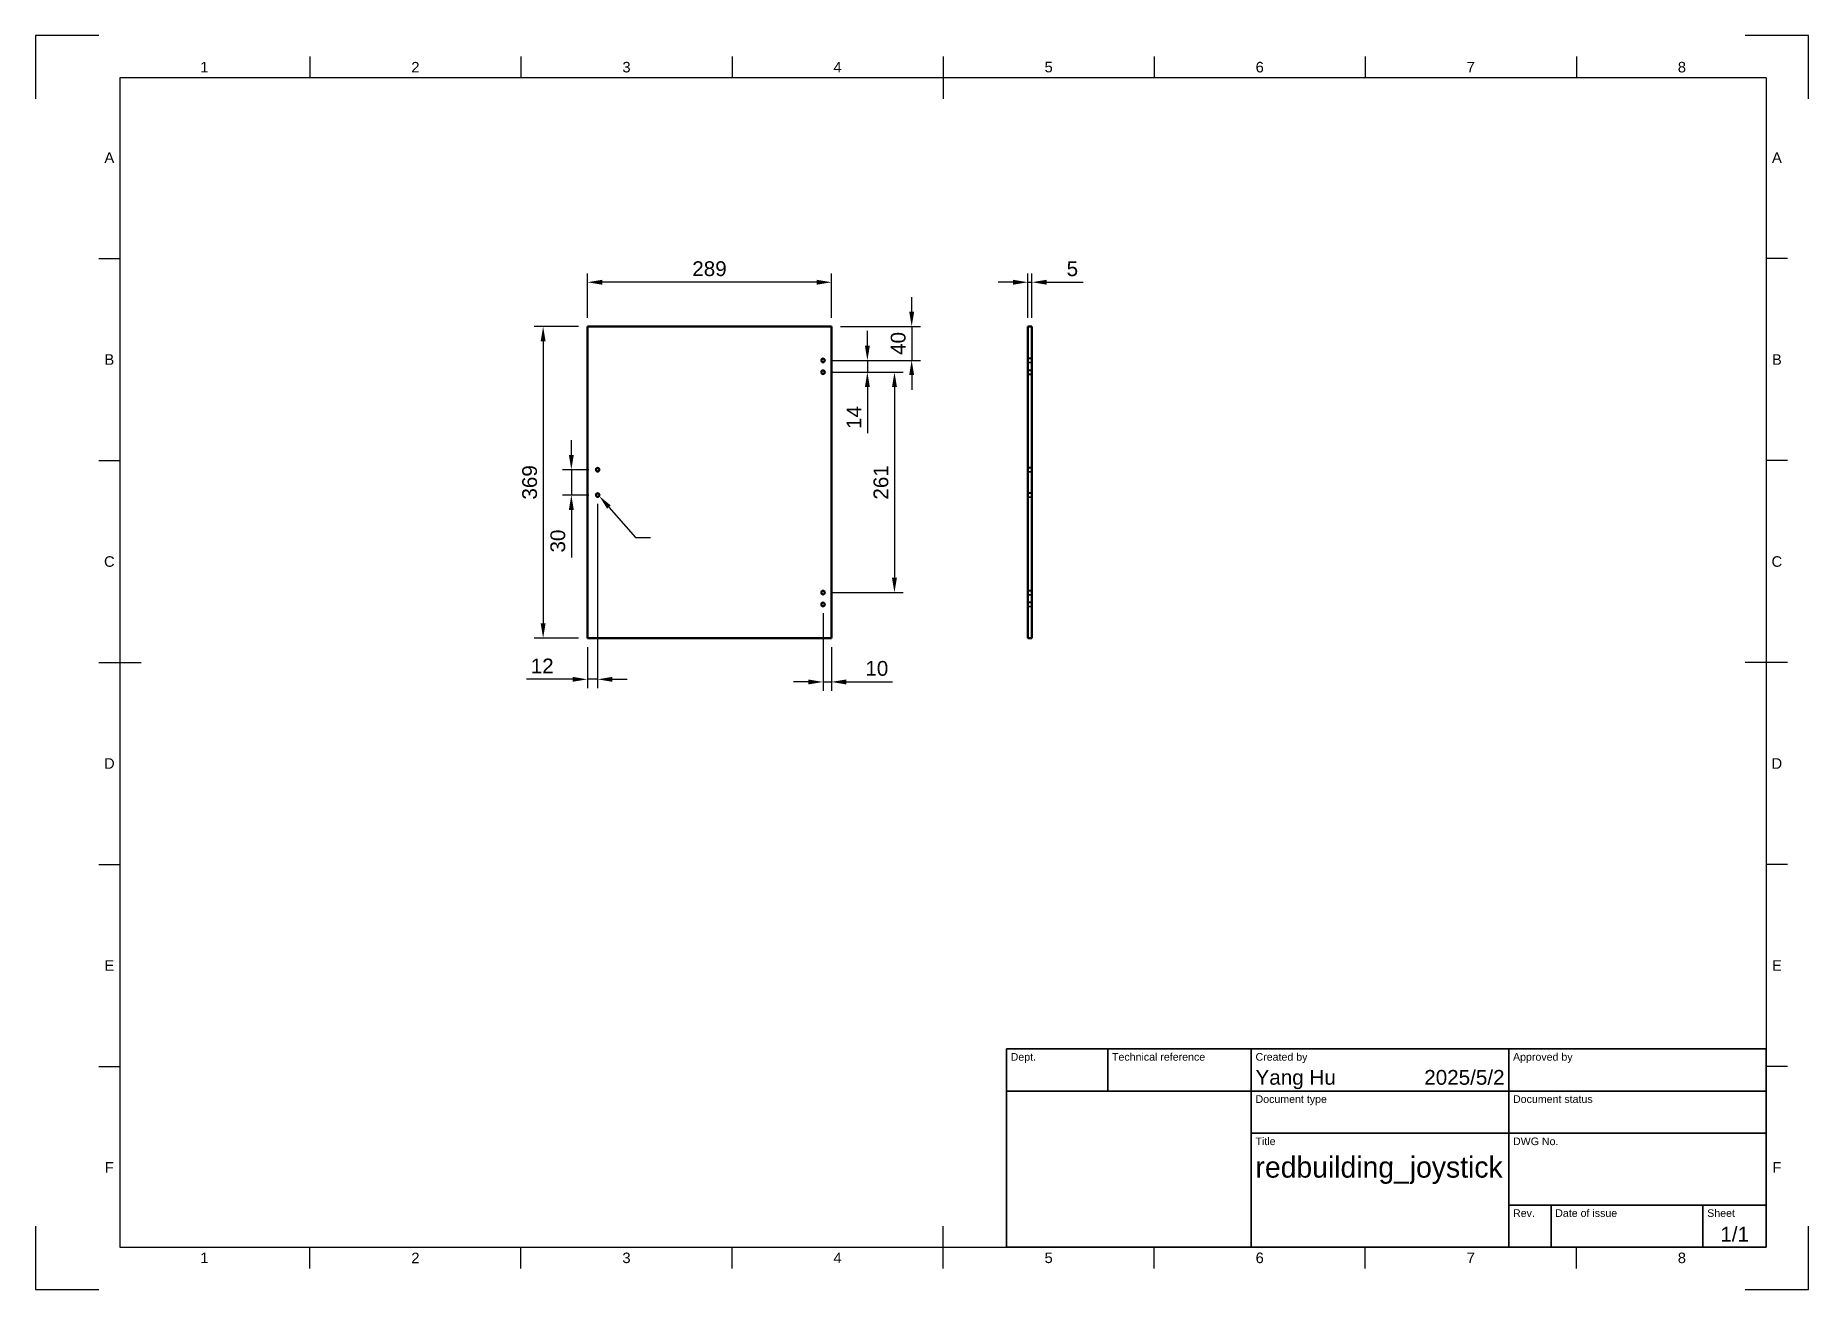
# Model space of a CAD drawing. Header units: millimetres. Extents: x 0 to 420, y 0 to 297.
import ezdxf
from ezdxf import colors
from ezdxf.entities.mleader import LeaderData, LeaderLine
from ezdxf.enums import TextEntityAlignment as Align
from ezdxf.math import Vec2, Vec3

# ---------------------------------------------------------------- set-up
doc = ezdxf.new("R2010")
doc.units = ezdxf.units.MM
doc.header["$LTSCALE"] = 0.75
doc.linetypes.add('HIDDEN2', pattern=[4.7625, 3.175, -1.5875])
for name, color, linetype, lineweight in [('BORDER', 7, 'Continuous', 25), ('FD_Dimensions', 7, 'Continuous', 25), ('Hidden', 7, 'HIDDEN2', 25), ('Hidden Narrow', 7, 'HIDDEN2', 25), ('Hole Notes', 7, 'Continuous', 25), ('TITLEBLOCK', 7, 'Continuous', 35), ('Visible', 7, 'Continuous', 50), ('Visible Narrow', 7, 'Continuous', 25)]:
    doc.layers.add(name, color=color, linetype=linetype, lineweight=lineweight)
doc.styles.add('FusionTitle', font='arial.ttf')
doc.styles.get("Standard").update_dxf_attribs({"font": 'arial.ttf'})
doc.dimstyles.new('Dim-ISO-25', dxfattribs={"dimtxt": 3.5, "dimasz": 3.5, "dimexe": 2.1, "dimexo": 2.1, "dimgap": 1.4, "dimtad": 1, "dimzin": 12, "dimdsep": 46, "dimtxsty": 'Standard', "dimcen": 0, "dimazin": 3, "dimtp": 0.1, "dimtm": 0.1, "dimtfac": 0.714286, "dimtmove": 0, "dimatfit": 3, "dimfxl": 1, "dimtzin": 12, "dimarcsym": 0})

# ---------------------------------------------------------------- blocks, each defined once
blk = doc.blocks.new('ISO_A3_SHEET')
at = {"layer": 'BORDER'}
for p, q in [((65, 292), (65, 287)), ((115, 292), (115, 287)), ((165, 292), (165, 287)), ((215, 292), (215, 282)), ((265, 292), (265, 287)), ((315, 292), (315, 287)), ((365, 292), (365, 287)), ((410, 287), (20, 287)), ((20, 287), (20, 10)), ((410, 287), (410, 10)), ((15, 244.16666), (20, 244.16666)), ((415, 244.16666), (410, 244.16666)), ((15, 196.33333), (20, 196.33333)), ((415, 196.33333), (410, 196.33333)), ((15, 148.5), (25, 148.5)), ((415, 148.5), (405, 148.5)), ((15, 100.66667), (20, 100.66667)), ((415, 100.66667), (410, 100.66667)), ((15, 52.83334), (20, 52.83334)), ((415, 52.83334), (410, 52.83334)), ((215, 5), (215, 15)), ((20, 10), (410, 10)), ((65, 5), (65, 10)), ((115, 5), (115, 10)), ((165, 5), (165, 10)), ((265, 5), (265, 10)), ((315, 5), (315, 10)), ((365, 5), (365, 10))]:
    blk.add_line(p, q, dxfattribs=at)
at = {"layer": 'Defpoints'}
for p, q in [((15, 297), (0, 297)), ((0, 297), (0, 282)), ((420, 297), (405, 297)), ((420, 282), (420, 297)), ((0, 15), (0, 0)), ((420, 0), (420, 15)), ((0, 0), (15, 0)), ((405, 0), (420, 0))]:
    blk.add_line(p, q, dxfattribs=at)
at = {"layer": 'BORDER', "style": 'FusionTitle'}
for s, p in [('1', (40, 289.5)), ('2', (90, 289.5)), ('3', (140, 289.5)), ('4', (190, 289.5)), ('5', (240, 289.5)), ('6', (290, 289.5)), ('7', (340, 289.5)), ('8', (390, 289.5)), ('A', (17.5, 268.08333)), ('A', (412.5, 268.08333)), ('B', (17.5, 220.25)), ('B', (412.5, 220.25)), ('C', (17.5, 172.41667)), ('C', (412.5, 172.41667)), ('D', (17.5, 124.58334)), ('D', (412.5, 124.58334)), ('E', (17.5, 76.75001)), ('E', (412.5, 76.75001)), ('F', (17.5, 28.91668)), ('F', (412.5, 28.91668)), ('1', (40, 7.5)), ('2', (90, 7.5)), ('3', (140, 7.5)), ('4', (190, 7.5)), ('5', (240, 7.5)), ('6', (290, 7.5)), ('7', (340, 7.5)), ('8', (390, 7.5))]:
    blk.add_text(s, height=2.5, dxfattribs=at).set_placement(p, align=Align.MIDDLE)
blk = doc.blocks.new('ISO_TITLEBLOCK')
at = {"layer": 'TITLEBLOCK'}
for p, q in [((0, 47), (-180, 47)), ((-180, 47), (-180, 0)), ((-156, 37), (-156, 47)), ((-122, 0), (-122, 47)), ((-61, 0), (-61, 47)), ((0, 0), (0, 47)), ((-180, 37), (0, 37)), ((-122, 27), (0, 27)), ((-61, 10), (0, 10)), ((-51, 0), (-51, 10)), ((-15, 0), (-15, 10)), ((-180, 0), (0, 0))]:
    blk.add_line(p, q, dxfattribs=at)
at = {"layer": 'TITLEBLOCK', "style": 'FusionTitle'}
for s, p in [('Dept.', (-179, 46)), ('Technical reference', (-155, 46)), ('Created by', (-121, 46)), ('Approved by', (-60, 46)), ('Document type', (-121, 36)), ('Document status', (-60, 36)), ('Title', (-121, 26)), ('DWG No.', (-60, 26)), ('Rev.', (-60, 9)), ('Date of issue', (-50, 9)), ('Sheet', (-14, 9))]:
    blk.add_text(s, height=1.8, dxfattribs=at).set_placement(p, align=Align.TOP_LEFT)
for tag, height, p in [('DEPT', 3.5, (-179, 42)), ('TECHNICAL_REFERENCE', 3.5, (-155, 42)), ('CREATED_BY', 3.5, (-121, 42)), ('APPROVED_BY', 3.5, (-60, 42)), ('DOCUMENT_TYPE', 3.5, (-121, 32)), ('DOCUMENT_STATUS', 3.5, (-60, 32)), ('TITLE_1', 5, (-121, 21.5)), ('TITLE_2', 5, (-121, 14)), ('TITLE_3', 5, (-121, 6.5)), ('DATE_OF_ISSUE', 3.5, (-50, 5))]:
    blk.add_attdef(tag, text='', height=height, dxfattribs=at).set_placement(p, align=Align.TOP_LEFT)
for tag, p in [('CREATED_DATE', (-62, 42)), ('APPROVED_DATE', (-0.99, 42))]:
    blk.add_attdef(tag, text='', height=3.5, dxfattribs=at).set_placement(p, align=Align.TOP_RIGHT)
for tag, height, p in [('DRAWING_NUMBER', 5, (-30.5, 19.75)), ('REV', 3.5, (-56, 4.85)), ('SHEET', 3.5, (-7.5, 4.85))]:
    blk.add_attdef(tag, text='', height=height, dxfattribs=at).set_placement(p, align=Align.TOP_CENTER)
blk = doc.blocks.new('*D14')
at = {"layer": 'Defpoints', "color": 0, "transparency": 16777216}
for p in [(130.75753, 238.555346), (130.75753, 228.055346), (188.55753, 228.055346)]:
    blk.add_point(p, dxfattribs=at)
at = {"layer": 'FD_Dimensions', "color": 0, "lineweight": -2, "transparency": 16777216}
for p, q in [((130.75753, 230.155346), (130.75753, 240.655346)), ((188.55753, 230.155346), (188.55753, 240.655346)), ((185.05753, 238.555346), (134.25753, 238.555346))]:
    blk.add_line(p, q, dxfattribs=at)
at = {"layer": 'FD_Dimensions', "color": 0, "transparency": 16777216}
for points in [[(134.25753, 239.138679), (134.25753, 237.972013), (130.75753, 238.555346)], [(185.05753, 239.138679), (185.05753, 237.972013), (188.55753, 238.555346)]]:
    blk.add_solid(points, dxfattribs=at)
at = {"layer": 'FD_Dimensions', "color": 0, "transparency": 16777216, "insert": (159.65753, 241.742351), "char_height": 3.5, "attachment_point": 5}
blk.add_mtext('289', dxfattribs=at)
blk = doc.blocks.new('*D15')
at = {"layer": 'Defpoints', "color": 0, "transparency": 16777216}
for p in [(130.75753, 228.055346), (120.25753, 154.255346), (130.75753, 154.255346)]:
    blk.add_point(p, dxfattribs=at)
at = {"layer": 'FD_Dimensions', "color": 0, "lineweight": -2, "transparency": 16777216}
for p, q in [((128.65753, 228.055346), (118.15753, 228.055346)), ((120.25753, 224.555346), (120.25753, 157.755346)), ((128.65753, 154.255346), (118.15753, 154.255346))]:
    blk.add_line(p, q, dxfattribs=at)
at = {"layer": 'FD_Dimensions', "color": 0, "transparency": 16777216}
for points in [[(119.674197, 224.555346), (120.840863, 224.555346), (120.25753, 228.055346)], [(119.674197, 157.755346), (120.840863, 157.755346), (120.25753, 154.255346)]]:
    blk.add_solid(points, dxfattribs=at)
at = {"layer": 'FD_Dimensions', "color": 0, "transparency": 16777216, "insert": (117.069331, 191.155346), "char_height": 3.5, "attachment_point": 5, "rotation": 90}
blk.add_mtext('369', dxfattribs=at)
blk = doc.blocks.new('*D16')
at = {"layer": 'Defpoints', "color": 0, "transparency": 16777216}
for p in [(133.15753, 194.155346), (126.93882, 188.155346), (133.15753, 188.155346)]:
    blk.add_point(p, dxfattribs=at)
at = {"layer": 'FD_Dimensions', "color": 0, "lineweight": -2, "transparency": 16777216}
for p, q in [((126.93882, 197.655346), (126.93882, 201.155346)), ((131.05753, 194.155346), (124.83882, 194.155346)), ((126.93882, 194.155346), (126.93882, 188.155346)), ((131.05753, 188.155346), (124.83882, 188.155346)), ((126.93882, 184.655346), (126.93882, 173.356028))]:
    blk.add_line(p, q, dxfattribs=at)
at = {"layer": 'FD_Dimensions', "color": 0, "transparency": 16777216}
for points in [[(126.355486, 197.655346), (127.522153, 197.655346), (126.93882, 194.155346)], [(126.355486, 184.655346), (127.522153, 184.655346), (126.93882, 188.155346)]]:
    blk.add_solid(points, dxfattribs=at)
at = {"layer": 'FD_Dimensions', "color": 0, "transparency": 16777216, "insert": (123.75062, 177.255687), "char_height": 3.5, "attachment_point": 5, "rotation": 90}
blk.add_mtext('30', dxfattribs=at)
blk = doc.blocks.new('*D17')
at = {"layer": 'Defpoints', "color": 0, "transparency": 16777216}
for p in [(186.55753, 220.055346), (186.55753, 217.255346), (197.05753, 217.255346)]:
    blk.add_point(p, dxfattribs=at)
at = {"layer": 'FD_Dimensions', "color": 0, "lineweight": -2, "transparency": 16777216}
for p, q in [((197.05753, 223.555346), (197.05753, 227.055346)), ((188.65753, 220.055346), (199.15753, 220.055346)), ((197.05753, 220.055346), (197.05753, 217.255346)), ((188.65753, 217.255346), (199.15753, 217.255346)), ((197.05753, 213.755346), (197.05753, 202.785496))]:
    blk.add_line(p, q, dxfattribs=at)
at = {"layer": 'FD_Dimensions', "color": 0, "transparency": 16777216}
for points in [[(196.474197, 223.555346), (197.640863, 223.555346), (197.05753, 220.055346)], [(196.474197, 213.755346), (197.640863, 213.755346), (197.05753, 217.255346)]]:
    blk.add_solid(points, dxfattribs=at)
at = {"layer": 'FD_Dimensions', "color": 0, "transparency": 16777216, "insert": (193.900368, 206.520421), "char_height": 3.5, "attachment_point": 5, "rotation": 90}
blk.add_mtext('14', dxfattribs=at)
blk = doc.blocks.new('*D18')
at = {"layer": 'Defpoints', "color": 0, "transparency": 16777216}
for p in [(188.55753, 228.055346), (186.55753, 220.055346), (207.55753, 220.055346)]:
    blk.add_point(p, dxfattribs=at)
at = {"layer": 'FD_Dimensions', "color": 0, "lineweight": -2, "transparency": 16777216}
for p, q in [((207.55753, 231.555346), (207.55753, 235.055346)), ((190.65753, 228.055346), (209.65753, 228.055346)), ((207.55753, 228.055346), (207.55753, 220.055346)), ((188.65753, 220.055346), (209.65753, 220.055346)), ((207.55753, 216.555346), (207.55753, 213.055346))]:
    blk.add_line(p, q, dxfattribs=at)
at = {"layer": 'FD_Dimensions', "color": 0, "transparency": 16777216}
for points in [[(206.974197, 231.555346), (208.140863, 231.555346), (207.55753, 228.055346)], [(206.974197, 216.555346), (208.140863, 216.555346), (207.55753, 220.055346)]]:
    blk.add_solid(points, dxfattribs=at)
at = {"layer": 'FD_Dimensions', "color": 0, "transparency": 16777216, "insert": (204.370525, 224.055346), "char_height": 3.5, "attachment_point": 5, "rotation": 90}
blk.add_mtext('40', dxfattribs=at)
blk = doc.blocks.new('*D19')
at = {"layer": 'Defpoints', "color": 0, "transparency": 16777216}
for p in [(186.55753, 217.255346), (186.55753, 165.055346), (203.474045, 165.055346)]:
    blk.add_point(p, dxfattribs=at)
at = {"layer": 'FD_Dimensions', "color": 0, "lineweight": -2, "transparency": 16777216}
for p, q in [((188.65753, 217.255346), (205.574045, 217.255346)), ((203.474045, 213.755346), (203.474045, 168.555346)), ((188.65753, 165.055346), (205.574045, 165.055346))]:
    blk.add_line(p, q, dxfattribs=at)
at = {"layer": 'FD_Dimensions', "color": 0, "transparency": 16777216}
for points in [[(202.890712, 213.755346), (204.057379, 213.755346), (203.474045, 217.255346)], [(202.890712, 168.555346), (204.057379, 168.555346), (203.474045, 165.055346)]]:
    blk.add_solid(points, dxfattribs=at)
at = {"layer": 'FD_Dimensions', "color": 0, "transparency": 16777216, "insert": (200.28704, 191.155346), "char_height": 3.5, "attachment_point": 5, "rotation": 90}
blk.add_mtext('261', dxfattribs=at)
blk = doc.blocks.new('*D20')
at = {"layer": 'Defpoints', "color": 0, "transparency": 16777216}
for p in [(236.05511, 238.555346), (235.05511, 228.055346), (236.05511, 228.055346)]:
    blk.add_point(p, dxfattribs=at)
at = {"layer": 'FD_Dimensions', "color": 0, "lineweight": -2, "transparency": 16777216}
for p, q in [((235.05511, 230.155346), (235.05511, 240.655346)), ((236.05511, 230.155346), (236.05511, 240.655346)), ((231.55511, 238.555346), (228.05511, 238.555346)), ((235.05511, 238.555346), (236.05511, 238.555346)), ((239.55511, 238.555346), (248.17571, 238.555346))]:
    blk.add_line(p, q, dxfattribs=at)
at = {"layer": 'FD_Dimensions', "color": 0, "transparency": 16777216}
for points in [[(231.55511, 239.138679), (231.55511, 237.972013), (235.05511, 238.555346)], [(239.55511, 239.138679), (239.55511, 237.972013), (236.05511, 238.555346)]]:
    blk.add_solid(points, dxfattribs=at)
at = {"layer": 'FD_Dimensions', "color": 0, "transparency": 16777216, "insert": (245.61541, 241.735189), "char_height": 3.5, "attachment_point": 5}
blk.add_mtext('5', dxfattribs=at)
blk = doc.blocks.new('*D21')
at = {"layer": 'Defpoints', "color": 0, "transparency": 16777216}
for p in [(133.15753, 188.155346), (130.75753, 154.255346), (130.75753, 144.514308)]:
    blk.add_point(p, dxfattribs=at)
at = {"layer": 'FD_Dimensions', "color": 0, "lineweight": -2, "transparency": 16777216}
for p, q in [((133.15753, 186.055346), (133.15753, 142.414308)), ((130.75753, 152.155346), (130.75753, 142.414308)), ((127.25753, 144.514308), (116.309167, 144.514308)), ((133.15753, 144.514308), (130.75753, 144.514308)), ((136.65753, 144.514308), (140.15753, 144.514308))]:
    blk.add_line(p, q, dxfattribs=at)
at = {"layer": 'FD_Dimensions', "color": 0, "transparency": 16777216}
for points in [[(127.25753, 145.097642), (127.25753, 143.930975), (130.75753, 144.514308)], [(136.65753, 145.097642), (136.65753, 143.930975), (133.15753, 144.514308)]]:
    blk.add_solid(points, dxfattribs=at)
at = {"layer": 'FD_Dimensions', "color": 0, "transparency": 16777216, "insert": (120.033349, 147.671471), "char_height": 3.5, "attachment_point": 5}
blk.add_mtext('12', dxfattribs=at)
blk = doc.blocks.new('*D22')
at = {"layer": 'Defpoints', "color": 0, "transparency": 16777216}
for p in [(186.55753, 162.255346), (188.55753, 154.255346), (188.55753, 143.895168)]:
    blk.add_point(p, dxfattribs=at)
at = {"layer": 'FD_Dimensions', "color": 0, "lineweight": -2, "transparency": 16777216}
for p, q in [((186.55753, 160.155346), (186.55753, 141.795168)), ((188.55753, 152.155346), (188.55753, 141.795168)), ((183.05753, 143.895168), (179.55753, 143.895168)), ((186.55753, 143.895168), (188.55753, 143.895168)), ((192.05753, 143.895168), (203.029767, 143.895168))]:
    blk.add_line(p, q, dxfattribs=at)
at = {"layer": 'FD_Dimensions', "color": 0, "transparency": 16777216}
for points in [[(183.05753, 144.478502), (183.05753, 143.311835), (186.55753, 143.895168)], [(192.05753, 144.478502), (192.05753, 143.311835), (188.55753, 143.895168)]]:
    blk.add_solid(points, dxfattribs=at)
at = {"layer": 'FD_Dimensions', "color": 0, "transparency": 16777216, "insert": (199.293649, 147.082174), "char_height": 3.5, "attachment_point": 5}
blk.add_mtext('10', dxfattribs=at)

msp = doc.modelspace()

# ---------------------------------------------------------------- linework, layer by layer
at = {"layer": 'Hidden'}
for p, q in [((235.05511, 220.478746), (236.05511, 220.478746)), ((235.05511, 219.631946), (236.05511, 219.631946)), ((235.05511, 217.678746), (236.05511, 217.678746)), ((235.05511, 216.831946), (236.05511, 216.831946)), ((235.05511, 194.578746), (236.05511, 194.578746)), ((235.05511, 193.731946), (236.05511, 193.731946)), ((235.05511, 188.578746), (236.05511, 188.578746)), ((235.05511, 187.731946), (236.05511, 187.731946)), ((235.05511, 165.478746), (236.05511, 165.478746)), ((235.05511, 164.631946), (236.05511, 164.631946)), ((235.05511, 162.678746), (236.05511, 162.678746)), ((235.05511, 161.831946), (236.05511, 161.831946))]:
    msp.add_line(p, q, dxfattribs=at)
at = {"layer": 'Hidden Narrow'}
for p, q in [((236.05511, 220.567346), (235.05511, 220.567346)), ((235.05511, 219.543346), (236.05511, 219.543346)), ((236.05511, 217.767346), (235.05511, 217.767346)), ((235.05511, 216.743346), (236.05511, 216.743346)), ((236.05511, 194.667346), (235.05511, 194.667346)), ((235.05511, 193.643346), (236.05511, 193.643346)), ((236.05511, 188.667346), (235.05511, 188.667346)), ((235.05511, 187.643346), (236.05511, 187.643346)), ((236.05511, 165.567346), (235.05511, 165.567346)), ((235.05511, 164.543346), (236.05511, 164.543346)), ((236.05511, 162.767346), (235.05511, 162.767346)), ((235.05511, 161.743346), (236.05511, 161.743346))]:
    msp.add_line(p, q, dxfattribs=at)
at = {"layer": 'Visible', "extrusion": (-1, -2e-16, 0)}
for p, q in [((130.75753, 228.055346), (130.75753, 154.255346)), ((188.55753, 228.055346), (130.75753, 228.055346)), ((188.55753, 154.255346), (188.55753, 228.055346)), ((130.75753, 154.255346), (188.55753, 154.255346))]:
    msp.add_line(p, q, dxfattribs=at)
at = {"layer": 'Visible'}
for p, q in [((235.05511, 228.055346), (235.05511, 154.255346)), ((235.05511, 228.055346), (236.05511, 228.055346)), ((236.05511, 228.055346), (236.05511, 154.255346)), ((235.05511, 154.255346), (236.05511, 154.255346))]:
    msp.add_line(p, q, dxfattribs=at)
at = {"layer": 'Visible', "extrusion": (0, -2e-16, -1)}
for centre in [(-186.55753, 220.055346), (-186.55753, 217.255346), (-133.15753, 194.155346), (-133.15753, 188.155346), (-186.55753, 165.055346), (-186.55753, 162.255346)]:
    msp.add_circle(centre, 0.4234, dxfattribs=at)
at = {"layer": 'Visible Narrow', "extrusion": (0, -2e-16, -1)}
for centre in [(-186.55753, 220.055346), (-186.55753, 217.255346), (-133.15753, 194.155346), (-133.15753, 188.155346), (-186.55753, 165.055346), (-186.55753, 162.255346)]:
    msp.add_circle(centre, 0.512, dxfattribs=at)

# ---------------------------------------------------------------- block references
at = {"layer": 'BORDER'}
msp.add_blockref('ISO_A3_SHEET', (0, 0), dxfattribs=at)
at = {"layer": 'TITLEBLOCK'}
ref = msp.add_blockref('ISO_TITLEBLOCK', (410, 10), dxfattribs=at)
ref.add_attrib('CREATED_DATE', '2025/5/2', dxfattribs={"height": 3.5, "style": 'FusionTitle'}).set_placement((348, 52), align=Align.TOP_RIGHT)
ref.add_attrib('SHEET', '1/1', dxfattribs={"height": 3.5, "style": 'FusionTitle'}).set_placement((402.5, 14.85), align=Align.TOP_CENTER)
ref.add_attrib('TITLE_1', 'redbuilding_joystick', dxfattribs={"height": 5, "style": 'FusionTitle', "width": 0.960568}).set_placement((289, 31.5), align=Align.TOP_LEFT)
ref.add_attrib('CREATED_BY', 'Yang Hu', dxfattribs={"height": 3.5, "style": 'FusionTitle'}).set_placement((289, 52), align=Align.TOP_LEFT)

# ---------------------------------------------------------------- dimensions: what is measured, and where the dimension line sits
at = {"layer": 'FD_Dimensions'}
for p1, p2, distance, picture, middle in [((188.55753, 228.055346), (130.75753, 228.055346), -10.5, '*D14', (159.65753, 241.742351)), ((235.05511, 228.055346), (236.05511, 228.055346), 10.5, '*D20', (245.61541, 241.735189)), ((130.75753, 228.055346), (130.75753, 154.255346), -10.5, '*D15', (117.069331, 191.155346)), ((186.55753, 220.055346), (186.55753, 217.255346), 10.5, '*D17', (193.900368, 206.520421)), ((186.55753, 217.255346), (186.55753, 165.055346), 16.916515, '*D19', (200.28704, 191.155346)), ((133.15753, 194.155346), (133.15753, 188.155346), -6.21871, '*D16', (123.75062, 177.255687))]:
    dim = msp.add_aligned_dim(p1=p1, p2=p2, distance=distance, dimstyle='Dim-ISO-25', override={"dimlfac": 5, "dimclrd": 0, "dimclre": 0}, dxfattribs=at)
    dim.commit()
    dim.dimension.update_dxf_attribs({"geometry": picture, "text_midpoint": middle})
for base, p1, p2, angle, picture, middle in [((207.55753, 220.055346), (188.55753, 228.055346), (186.55753, 220.055346), 270, '*D18', (204.370525, 224.055346)), ((188.55753, 143.895168), (186.55753, 162.255346), (188.55753, 154.255346), 180, '*D22', (199.293649, 147.082174))]:
    dim = msp.add_linear_dim(base=base, p1=p1, p2=p2, angle=angle, dimstyle='Dim-ISO-25', override={"dimlfac": 5, "dimclrd": 0, "dimclre": 0}, dxfattribs=at)
    dim.commit()
    dim.dimension.update_dxf_attribs({"geometry": picture, "text_midpoint": middle})
dim = msp.add_linear_dim(base=(130.75753, 144.514308), p1=(133.15753, 188.155346), p2=(130.75753, 154.255346), dimstyle='Dim-ISO-25', override={"dimlfac": 5, "dimclrd": 0, "dimclre": 0}, dxfattribs=at)
dim.commit()
dim.dimension.update_dxf_attribs({"geometry": '*D21', "text_midpoint": (120.033349, 147.671471)})

# ---------------------------------------------------------------- leaders
at = {"layer": 'Hole Notes'}
ml = msp.add_multileader_mtext('Standard', dxfattribs=at)
ml.set_content('', color=256)
ml.set_leader_properties()
ml.build(insert=Vec2(0, 0))
ml.multileader.update_dxf_attribs({"text_left_attachment_type": 5, "text_right_attachment_type": 5, "dogleg_length": 3.5, "arrow_head_size": 3.5})
ctx = ml.context
ctx.base_point, ctx.char_height, ctx.arrow_head_size, ctx.landing_gap_size, ctx.plane_origin = Vec3(145.656103, 178.121918), 3.5, 3.5, 0, Vec3(133.526531, 187.947726)
ctx.left_attachment, ctx.right_attachment = 5, 5
notes = []
notes.append((ctx, [(0, (1, 1, 0), (142.156103, 178.121918), (1, 0), 3.5, [(0, [(133.526531, 187.947726)], 0, [])])]))
ctx.mtext.insert, ctx.mtext.flow_direction = Vec3(145.656103, 182.336243), 5
for ctx, leaders in notes:
    for number, flags, end, landing, length, lines in leaders:
        leader = LeaderData()
        leader.index, (leader.has_last_leader_line, leader.has_dogleg_vector, leader.attachment_direction) = number, flags
        leader.last_leader_point, leader.dogleg_vector, leader.dogleg_length = Vec3(end), Vec3(landing), length
        for number, points, colour, breaks in lines:
            line = LeaderLine()
            line.index, line.vertices, line.color, line.breaks = number, Vec3.list(points), colors.encode_raw_color(colour), breaks
            leader.lines.append(line)
        ctx.leaders.append(leader)

doc.saveas('drawing.dxf')
